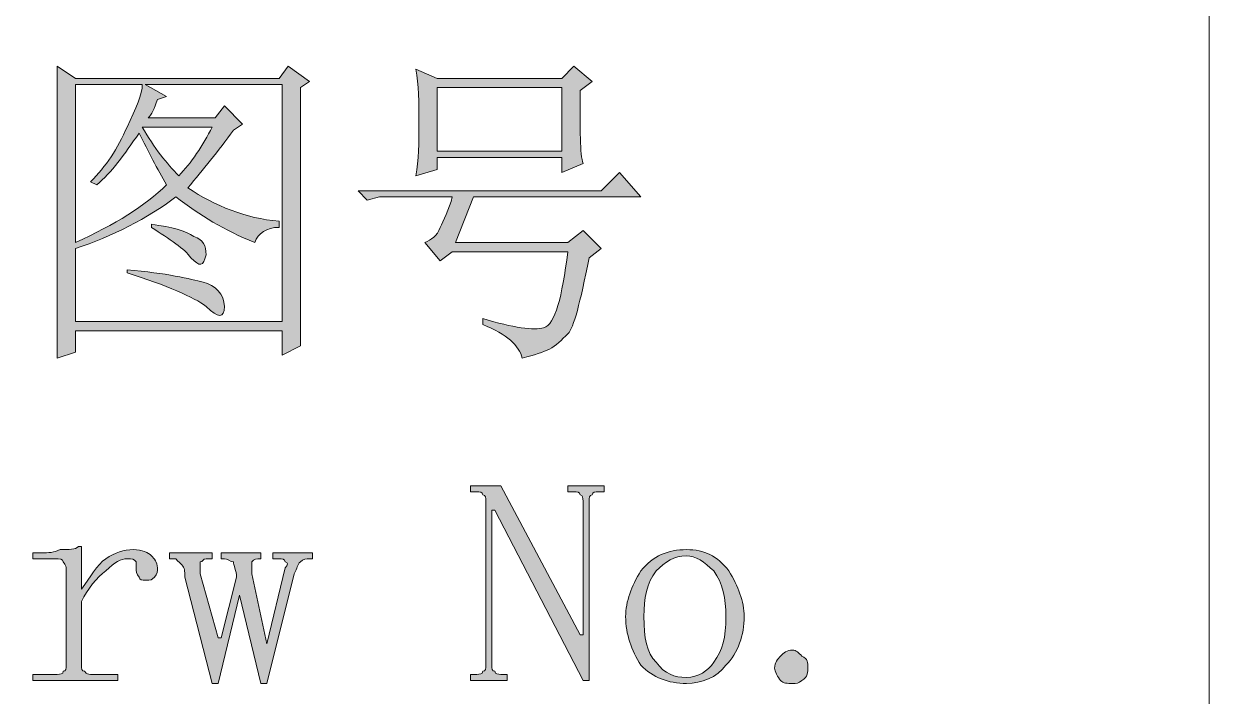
# Model space of a CAD drawing. Header units: millimetres. Extents: x 0 to 297, y 0 to 208.
# Drawn here: x 201.78 to 209.26, y 10.12 to 14.35 of the extents above; entities that cross this region are included whole.
import ezdxf

# ---------------------------------------------------------------- set-up
doc = ezdxf.new("R2010")
doc.units = ezdxf.units.MM

msp = doc.modelspace()

# ---------------------------------------------------------------- hatches: boundary and pattern name
h = msp.add_hatch(color=7)
edge = h.paths.add_edge_path(flags=0)
edge.add_spline(control_points=[(203.527378, 13.95266), (203.527378, 13.95266), (203.527378, 12.611046), (203.527378, 12.611046), (203.527378, 12.515443), (203.527378, 12.419488), (203.527378, 12.323885), (203.527378, 12.323885), (203.412372, 12.266382), (203.412372, 12.266382), (203.412372, 12.266382), (203.412372, 12.419488), (203.412372, 12.419488), (203.412372, 12.419488), (202.109211, 12.419488), (202.109211, 12.419488), (202.109211, 12.419488), (202.109211, 12.285432), (202.109211, 12.285432), (202.109211, 12.285432), (201.994206, 12.246979), (201.994206, 12.246979), (201.994206, 12.342935), (201.994206, 12.45794), (201.994206, 12.572946), (201.994206, 12.572946), (201.994206, 13.780151), (201.994206, 13.780151), (201.994206, 13.876107), (201.994206, 13.972063), (201.994206, 14.087068), (201.994206, 14.087068), (202.109211, 14.010163), (202.109211, 14.010163), (202.109211, 14.010163), (203.392969, 14.010163), (203.392969, 14.010163), (203.392969, 14.010163), (203.450472, 14.087068), (203.450472, 14.087068), (203.450472, 14.087068), (203.584881, 13.991113), (203.584881, 13.991113), (203.584881, 13.991113), (203.527378, 13.95266), (203.527378, 13.95266), (203.527378, 13.95266), (203.527378, 13.95266), (203.527378, 13.95266)], knot_values=[0, 0, 0, 0, 1, 1, 1, 2, 2, 2, 3, 3, 3, 4, 4, 4, 5, 5, 5, 6, 6, 6, 7, 7, 7, 8, 8, 8, 9, 9, 9, 10, 10, 10, 11, 11, 11, 12, 12, 12, 13, 13, 13, 14, 14, 14, 15, 15, 15, 16, 16, 16, 16], degree=3, periodic=1)
edge = h.paths.add_edge_path(flags=0)
edge.add_spline(control_points=[(202.109211, 13.972063), (202.109211, 13.972063), (202.109211, 12.975465), (202.109211, 12.975465), (202.358272, 13.090471), (202.549831, 13.205476), (202.683886, 13.339532), (202.626383, 13.435488), (202.568881, 13.550493), (202.511378, 13.665499), (202.415775, 13.53109), (202.338869, 13.416085), (202.243267, 13.339532), (202.243267, 13.339532), (202.204814, 13.358582), (202.204814, 13.358582), (202.300769, 13.454538), (202.377322, 13.569543), (202.434825, 13.703599), (202.492328, 13.818604), (202.530781, 13.91456), (202.530781, 13.972063), (202.530781, 13.972063), (202.109211, 13.972063), (202.109211, 13.972063), (202.109211, 13.972063), (202.109211, 13.972063), (202.109211, 13.972063)], knot_values=[0, 0, 0, 0, 1, 1, 1, 2, 2, 2, 3, 3, 3, 4, 4, 4, 5, 5, 5, 6, 6, 6, 7, 7, 7, 8, 8, 8, 9, 9, 9, 9], degree=3, periodic=1)
edge = h.paths.add_edge_path(flags=0)
edge.add_spline(control_points=[(202.109211, 12.47699), (202.109211, 12.47699), (203.412372, 12.47699), (203.412372, 12.47699), (203.412372, 12.47699), (203.412372, 13.972063), (203.412372, 13.972063), (203.412372, 13.972063), (202.549831, 13.972063), (202.549831, 13.972063), (202.549831, 13.972063), (202.683886, 13.895157), (202.683886, 13.895157), (202.683886, 13.895157), (202.626383, 13.876107), (202.626383, 13.876107), (202.607333, 13.818604), (202.588283, 13.780151), (202.568881, 13.761101), (202.568881, 13.761101), (202.990803, 13.761101), (202.990803, 13.761101), (202.990803, 13.761101), (203.048306, 13.837654), (203.048306, 13.837654), (203.048306, 13.837654), (203.163311, 13.722649), (203.163311, 13.722649), (203.163311, 13.722649), (203.105808, 13.684549), (203.105808, 13.684549), (203.009853, 13.550493), (202.913897, 13.435488), (202.818294, 13.320482), (202.990803, 13.205476), (203.182361, 13.128571), (203.392969, 13.109521), (203.392969, 13.109521), (203.392969, 13.071068), (203.392969, 13.071068), (203.316417, 13.071068), (203.258914, 13.032968), (203.239864, 12.975465), (203.048306, 13.052018), (202.894847, 13.147974), (202.741389, 13.262979), (202.568881, 13.128571), (202.338869, 13.013565), (202.109211, 12.937013), (202.109211, 12.937013), (202.109211, 12.47699), (202.109211, 12.47699), (202.109211, 12.47699), (202.109211, 12.47699), (202.109211, 12.47699)], knot_values=[0, 0, 0, 0, 1, 1, 1, 2, 2, 2, 3, 3, 3, 4, 4, 4, 5, 5, 5, 6, 6, 6, 7, 7, 7, 8, 8, 8, 9, 9, 9, 10, 10, 10, 11, 11, 11, 12, 12, 12, 13, 13, 13, 14, 14, 14, 15, 15, 15, 16, 16, 16, 17, 17, 17, 18, 18, 18, 18], degree=3, periodic=1)
edge = h.paths.add_edge_path(flags=0)
edge.add_spline(control_points=[(202.530781, 13.703599), (202.607333, 13.569543), (202.683886, 13.473588), (202.760792, 13.397035), (202.837344, 13.473588), (202.913897, 13.588593), (202.9714, 13.703599), (202.9714, 13.703599), (202.530781, 13.703599), (202.530781, 13.703599), (202.530781, 13.703599), (202.530781, 13.703599), (202.530781, 13.703599)], knot_values=[0, 0, 0, 0, 1, 1, 1, 2, 2, 2, 3, 3, 3, 4, 4, 4, 4], degree=3, periodic=1)
edge = h.paths.add_edge_path(flags=0)
edge.add_spline(control_points=[(202.588283, 13.090471), (202.722339, 13.071068), (202.798892, 13.052018), (202.856394, 13.013565), (202.913897, 12.994515), (202.9333, 12.956063), (202.9333, 12.89856), (202.913897, 12.822007), (202.894847, 12.822007), (202.837344, 12.87951), (202.798892, 12.937013), (202.703289, 12.994515), (202.588283, 13.071068), (202.588283, 13.071068), (202.588283, 13.090471), (202.588283, 13.090471), (202.588283, 13.090471), (202.588283, 13.090471), (202.588283, 13.090471)], knot_values=[0, 0, 0, 0, 1, 1, 1, 2, 2, 2, 3, 3, 3, 4, 4, 4, 5, 5, 5, 6, 6, 6, 6], degree=3, periodic=1)
edge = h.paths.add_edge_path(flags=0)
edge.add_spline(control_points=[(202.434825, 12.802957), (202.683886, 12.783554), (202.837344, 12.745454), (202.913897, 12.726051), (202.990803, 12.707001), (203.048306, 12.649499), (203.048306, 12.572946), (203.048306, 12.496393), (203.009853, 12.496393), (202.9333, 12.572946), (202.856394, 12.630449), (202.683886, 12.707001), (202.434825, 12.783554), (202.434825, 12.783554), (202.434825, 12.802957), (202.434825, 12.802957), (202.434825, 12.802957), (202.434825, 12.802957), (202.434825, 12.802957)], knot_values=[0, 0, 0, 0, 1, 1, 1, 2, 2, 2, 3, 3, 3, 4, 4, 4, 5, 5, 5, 6, 6, 6, 6], degree=3, periodic=1)
edge = h.paths.add_edge_path(flags=0)
edge.add_spline(control_points=[(205.290561, 13.93361), (205.290561, 13.684549), (205.290561, 13.53109), (205.309611, 13.473588), (205.309611, 13.473588), (205.175556, 13.416085), (205.175556, 13.416085), (205.175556, 13.416085), (205.175556, 13.51204), (205.175556, 13.51204), (205.175556, 13.51204), (204.389567, 13.51204), (204.389567, 13.51204), (204.389567, 13.51204), (204.389567, 13.435488), (204.389567, 13.435488), (204.389567, 13.435488), (204.255511, 13.397035), (204.255511, 13.397035), (204.274914, 13.49299), (204.274914, 13.607643), (204.274914, 13.722649), (204.274914, 13.857057), (204.274914, 13.972063), (204.255511, 14.067665), (204.255511, 14.067665), (204.389567, 14.010163), (204.389567, 14.010163), (204.389567, 14.010163), (205.175556, 14.010163), (205.175556, 14.010163), (205.175556, 14.010163), (205.252108, 14.087068), (205.252108, 14.087068), (205.252108, 14.087068), (205.367114, 13.991113), (205.367114, 13.991113), (205.367114, 13.991113), (205.290561, 13.93361), (205.290561, 13.93361), (205.290561, 13.93361), (205.290561, 13.93361), (205.290561, 13.93361)], knot_values=[0, 0, 0, 0, 1, 1, 1, 2, 2, 2, 3, 3, 3, 4, 4, 4, 5, 5, 5, 6, 6, 6, 7, 7, 7, 8, 8, 8, 9, 9, 9, 10, 10, 10, 11, 11, 11, 12, 12, 12, 13, 13, 13, 14, 14, 14, 14], degree=3, periodic=1)
edge = h.paths.add_edge_path(flags=0)
edge.add_spline(control_points=[(204.389567, 13.95266), (204.389567, 13.95266), (204.389567, 13.550493), (204.389567, 13.550493), (204.389567, 13.550493), (205.175556, 13.550493), (205.175556, 13.550493), (205.175556, 13.550493), (205.175556, 13.95266), (205.175556, 13.95266), (205.175556, 13.95266), (204.389567, 13.95266), (204.389567, 13.95266), (204.389567, 13.95266), (204.389567, 13.95266), (204.389567, 13.95266)], knot_values=[0, 0, 0, 0, 1, 1, 1, 2, 2, 2, 3, 3, 3, 4, 4, 4, 5, 5, 5, 5], degree=3, periodic=1)
edge = h.paths.add_edge_path(flags=0)
edge.add_spline(control_points=[(205.348064, 12.87951), (205.290561, 12.591996), (205.252108, 12.43889), (205.214008, 12.400438), (205.175556, 12.361985), (205.137103, 12.323885), (205.099003, 12.304482), (205.06055, 12.285432), (205.003047, 12.266382), (204.926494, 12.246979), (204.907092, 12.323885), (204.830539, 12.400438), (204.677081, 12.45794), (204.677081, 12.45794), (204.677081, 12.496393), (204.677081, 12.496393), (204.868992, 12.43889), (205.003047, 12.419488), (205.06055, 12.43889), (205.137103, 12.45794), (205.175556, 12.630449), (205.214008, 12.917963), (205.214008, 12.917963), (204.485522, 12.917963), (204.485522, 12.917963), (204.485522, 12.917963), (204.408969, 12.86046), (204.408969, 12.86046), (204.408969, 12.86046), (204.313014, 12.975465), (204.313014, 12.975465), (204.351467, 12.994515), (204.389567, 13.013565), (204.408969, 13.071068), (204.428019, 13.109521), (204.466472, 13.186074), (204.485522, 13.262979), (204.485522, 13.262979), (204.0255, 13.262979), (204.0255, 13.262979), (204.0255, 13.262979), (203.948947, 13.243576), (203.948947, 13.243576), (203.948947, 13.243576), (203.891444, 13.301079), (203.891444, 13.301079), (203.891444, 13.301079), (205.424617, 13.301079), (205.424617, 13.301079), (205.424617, 13.301079), (205.539622, 13.416085), (205.539622, 13.416085), (205.539622, 13.416085), (205.673678, 13.262979), (205.673678, 13.262979), (205.673678, 13.262979), (204.619578, 13.262979), (204.619578, 13.262979), (204.619578, 13.262979), (204.504572, 12.975465), (204.504572, 12.975465), (204.504572, 12.975465), (205.214008, 12.975465), (205.214008, 12.975465), (205.214008, 12.975465), (205.309611, 13.052018), (205.309611, 13.052018), (205.309611, 13.052018), (205.424617, 12.937013), (205.424617, 12.937013), (205.424617, 12.937013), (205.348064, 12.87951), (205.348064, 12.87951), (205.348064, 12.87951), (205.348064, 12.87951), (205.348064, 12.87951)], knot_values=[0, 0, 0, 0, 1, 1, 1, 2, 2, 2, 3, 3, 3, 4, 4, 4, 5, 5, 5, 6, 6, 6, 7, 7, 7, 8, 8, 8, 9, 9, 9, 10, 10, 10, 11, 11, 11, 12, 12, 12, 13, 13, 13, 14, 14, 14, 15, 15, 15, 16, 16, 16, 17, 17, 17, 18, 18, 18, 19, 19, 19, 20, 20, 20, 21, 21, 21, 22, 22, 22, 23, 23, 23, 24, 24, 24, 25, 25, 25, 25], degree=3, periodic=1)
h = msp.add_hatch(color=7)
edge = h.paths.add_edge_path(flags=0)
edge.add_spline(control_points=[(201.591686, 10.847863), (201.591686, 11.039774), (201.553233, 11.192879), (201.495731, 11.269785), (201.438228, 11.365388), (201.342272, 11.40384), (201.227619, 11.40384), (201.208217, 11.40384), (201.169764, 11.40384), (201.150714, 11.38479), (201.131664, 11.38479), (201.131664, 11.365388), (201.131664, 11.346338), (201.131664, 11.346338), (201.131664, 10.311288), (201.131664, 10.311288), (201.131664, 10.292238), (201.131664, 10.273188), (201.150714, 10.273188), (201.169764, 10.253785), (201.189167, 10.253785), (201.208217, 10.253785), (201.323222, 10.253785), (201.419178, 10.292238), (201.476681, 10.36879), (201.553233, 10.445343), (201.591686, 10.598801), (201.591686, 10.847863), (201.591686, 10.847863), (201.591686, 10.847863), (201.591686, 10.847863), (201.591686, 10.847863), (201.591686, 10.847863), (201.591686, 10.847863)], knot_values=[0, 0, 0, 0, 1, 1, 1, 2, 2, 2, 3, 3, 3, 4, 4, 4, 5, 5, 5, 6, 6, 6, 7, 7, 7, 8, 8, 8, 9, 9, 9, 10, 10, 10, 11, 11, 11, 11], degree=3, periodic=1)
edge = h.paths.add_edge_path(flags=0)
edge.add_spline(control_points=[(201.016658, 11.346338), (201.016658, 11.365388), (201.016658, 11.38479), (200.997608, 11.38479), (200.997608, 11.40384), (200.978206, 11.40384), (200.959156, 11.40384), (200.959156, 11.40384), (200.920703, 11.40384), (200.920703, 11.40384), (200.920703, 11.40384), (200.920703, 11.44194), (200.920703, 11.44194), (200.920703, 11.44194), (201.246669, 11.44194), (201.246669, 11.44194), (201.380725, 11.44194), (201.514781, 11.38479), (201.591686, 11.288835), (201.687289, 11.192879), (201.725742, 11.058824), (201.725742, 10.847863), (201.725742, 10.637254), (201.687289, 10.464746), (201.591686, 10.36879), (201.514781, 10.273188), (201.380725, 10.215685), (201.227619, 10.215685), (201.227619, 10.215685), (200.920703, 10.215685), (200.920703, 10.215685), (200.920703, 10.215685), (200.920703, 10.253785), (200.920703, 10.253785), (200.920703, 10.253785), (200.959156, 10.253785), (200.959156, 10.253785), (200.978206, 10.253785), (200.997608, 10.253785), (200.997608, 10.273188), (201.016658, 10.273188), (201.016658, 10.292238), (201.016658, 10.311288), (201.016658, 10.311288), (201.016658, 11.346338), (201.016658, 11.346338), (201.016658, 11.346338), (201.016658, 11.346338), (201.016658, 11.346338)], knot_values=[0, 0, 0, 0, 1, 1, 1, 2, 2, 2, 3, 3, 3, 4, 4, 4, 5, 5, 5, 6, 6, 6, 7, 7, 7, 8, 8, 8, 9, 9, 9, 10, 10, 10, 11, 11, 11, 12, 12, 12, 13, 13, 13, 14, 14, 14, 15, 15, 15, 16, 16, 16, 16], degree=3, periodic=1)
edge = h.paths.add_edge_path(flags=0)
edge.add_spline(control_points=[(202.147311, 10.79036), (202.204814, 10.867265), (202.243267, 10.943818), (202.300769, 10.982271), (202.358272, 11.020371), (202.415775, 11.039774), (202.473278, 11.039774), (202.530781, 11.039774), (202.568881, 11.020371), (202.588283, 11.001321), (202.607333, 10.982271), (202.626383, 10.962868), (202.626383, 10.924768), (202.626383, 10.905365), (202.626383, 10.886315), (202.607333, 10.867265), (202.588283, 10.847863), (202.588283, 10.847863), (202.549831, 10.847863), (202.530781, 10.847863), (202.511378, 10.847863), (202.511378, 10.867265), (202.492328, 10.886315), (202.492328, 10.905365), (202.492328, 10.924768), (202.492328, 10.943818), (202.492328, 10.962868), (202.492328, 10.962868), (202.473278, 10.982271), (202.473278, 10.982271), (202.434825, 10.982271), (202.396372, 10.982271), (202.358272, 10.962868), (202.300769, 10.905365), (202.243267, 10.867265), (202.185764, 10.79036), (202.147311, 10.713807), (202.147311, 10.713807), (202.147311, 10.311288), (202.147311, 10.311288), (202.147311, 10.292238), (202.147311, 10.273188), (202.166714, 10.273188), (202.185764, 10.253785), (202.185764, 10.253785), (202.204814, 10.253785), (202.204814, 10.253785), (202.377322, 10.253785), (202.377322, 10.253785), (202.377322, 10.253785), (202.377322, 10.215685), (202.377322, 10.215685), (202.377322, 10.215685), (201.840747, 10.215685), (201.840747, 10.215685), (201.840747, 10.215685), (201.840747, 10.253785), (201.840747, 10.253785), (201.840747, 10.253785), (201.994206, 10.253785), (201.994206, 10.253785), (202.013256, 10.253785), (202.032306, 10.253785), (202.032306, 10.273188), (202.051708, 10.273188), (202.051708, 10.292238), (202.051708, 10.311288), (202.051708, 10.311288), (202.051708, 10.924768), (202.051708, 10.924768), (202.051708, 10.924768), (202.051708, 10.943818), (202.032306, 10.962868), (202.032306, 10.982271), (202.013256, 10.982271), (201.974803, 10.982271), (201.974803, 10.982271), (201.840747, 10.982271), (201.840747, 10.982271), (201.840747, 10.982271), (201.840747, 11.020371), (201.840747, 11.020371), (201.840747, 11.020371), (201.89825, 11.020371), (201.89825, 11.020371), (201.936703, 11.020371), (201.974803, 11.020371), (202.013256, 11.039774), (202.070758, 11.039774), (202.109211, 11.039774), (202.128261, 11.058824), (202.128261, 11.058824), (202.147311, 11.058824), (202.147311, 11.058824), (202.147311, 11.058824), (202.147311, 10.79036), (202.147311, 10.79036), (202.147311, 10.79036), (202.147311, 10.79036), (202.147311, 10.79036)], knot_values=[0, 0, 0, 0, 1, 1, 1, 2, 2, 2, 3, 3, 3, 4, 4, 4, 5, 5, 5, 6, 6, 6, 7, 7, 7, 8, 8, 8, 9, 9, 9, 10, 10, 10, 11, 11, 11, 12, 12, 12, 13, 13, 13, 14, 14, 14, 15, 15, 15, 16, 16, 16, 17, 17, 17, 18, 18, 18, 19, 19, 19, 20, 20, 20, 21, 21, 21, 22, 22, 22, 23, 23, 23, 24, 24, 24, 25, 25, 25, 26, 26, 26, 27, 27, 27, 28, 28, 28, 29, 29, 29, 30, 30, 30, 31, 31, 31, 32, 32, 32, 33, 33, 33, 33], degree=3, periodic=1)
edge = h.paths.add_edge_path(flags=0)
edge.add_spline(control_points=[(203.354869, 11.020371), (203.354869, 11.020371), (203.603931, 11.020371), (203.603931, 11.020371), (203.603931, 11.020371), (203.603931, 10.982271), (203.603931, 10.982271), (203.603931, 10.982271), (203.584881, 10.982271), (203.584881, 10.982271), (203.565478, 10.982271), (203.546428, 10.982271), (203.527378, 10.962868), (203.507975, 10.943818), (203.507975, 10.924768), (203.488925, 10.886315), (203.488925, 10.886315), (203.316417, 10.196282), (203.316417, 10.196282), (203.316417, 10.196282), (203.277964, 10.196282), (203.277964, 10.196282), (203.277964, 10.196282), (203.143908, 10.75226), (203.143908, 10.75226), (203.143908, 10.75226), (203.009853, 10.196282), (203.009853, 10.196282), (203.009853, 10.196282), (202.9714, 10.196282), (202.9714, 10.196282), (202.9714, 10.196282), (202.798892, 10.867265), (202.798892, 10.867265), (202.798892, 10.905365), (202.798892, 10.924768), (202.779842, 10.943818), (202.760792, 10.962868), (202.741389, 10.982271), (202.741389, 10.982271), (202.741389, 10.982271), (202.703289, 10.982271), (202.703289, 10.982271), (202.703289, 10.982271), (202.703289, 11.020371), (202.703289, 11.020371), (202.703289, 11.020371), (202.9714, 11.020371), (202.9714, 11.020371), (202.9714, 11.020371), (202.9714, 10.982271), (202.9714, 10.982271), (202.9714, 10.982271), (202.9333, 10.982271), (202.9333, 10.982271), (202.913897, 10.982271), (202.913897, 10.962868), (202.894847, 10.962868), (202.894847, 10.943818), (202.894847, 10.905365), (202.894847, 10.886315), (202.894847, 10.886315), (203.009853, 10.483796), (203.009853, 10.483796), (203.009853, 10.483796), (203.028903, 10.483796), (203.028903, 10.483796), (203.028903, 10.483796), (203.124858, 10.867265), (203.124858, 10.867265), (203.124858, 10.905365), (203.105808, 10.943818), (203.105808, 10.962868), (203.086406, 10.962868), (203.067356, 10.982271), (203.048306, 10.982271), (203.048306, 10.982271), (203.028903, 10.982271), (203.028903, 10.982271), (203.028903, 10.982271), (203.028903, 11.020371), (203.028903, 11.020371), (203.028903, 11.020371), (203.277964, 11.020371), (203.277964, 11.020371), (203.277964, 11.020371), (203.277964, 10.982271), (203.277964, 10.982271), (203.277964, 10.982271), (203.258914, 10.982271), (203.258914, 10.982271), (203.239864, 10.982271), (203.220814, 10.962868), (203.220814, 10.962868), (203.220814, 10.943818), (203.220814, 10.905365), (203.220814, 10.886315), (203.220814, 10.886315), (203.316417, 10.445343), (203.316417, 10.445343), (203.316417, 10.445343), (203.316417, 10.445343), (203.316417, 10.445343), (203.316417, 10.445343), (203.431422, 10.924768), (203.431422, 10.924768), (203.450472, 10.943818), (203.450472, 10.962868), (203.431422, 10.962868), (203.431422, 10.982271), (203.412372, 10.982271), (203.392969, 10.982271), (203.392969, 10.982271), (203.354869, 10.982271), (203.354869, 10.982271), (203.354869, 10.982271), (203.354869, 11.020371), (203.354869, 11.020371), (203.354869, 11.020371), (203.354869, 11.020371), (203.354869, 11.020371)], knot_values=[0, 0, 0, 0, 1, 1, 1, 2, 2, 2, 3, 3, 3, 4, 4, 4, 5, 5, 5, 6, 6, 6, 7, 7, 7, 8, 8, 8, 9, 9, 9, 10, 10, 10, 11, 11, 11, 12, 12, 12, 13, 13, 13, 14, 14, 14, 15, 15, 15, 16, 16, 16, 17, 17, 17, 18, 18, 18, 19, 19, 19, 20, 20, 20, 21, 21, 21, 22, 22, 22, 23, 23, 23, 24, 24, 24, 25, 25, 25, 26, 26, 26, 27, 27, 27, 28, 28, 28, 29, 29, 29, 30, 30, 30, 31, 31, 31, 32, 32, 32, 33, 33, 33, 34, 34, 34, 35, 35, 35, 36, 36, 36, 37, 37, 37, 38, 38, 38, 39, 39, 39, 40, 40, 40, 40], degree=3, periodic=1)
h = msp.add_hatch(color=7)
edge = h.paths.add_edge_path(flags=0)
edge.add_spline(control_points=[(205.290561, 10.503199), (205.290561, 10.503199), (205.309611, 10.503199), (205.309611, 10.503199), (205.309611, 10.503199), (205.309611, 11.346338), (205.309611, 11.346338), (205.309611, 11.365388), (205.309611, 11.38479), (205.290561, 11.38479), (205.290561, 11.40384), (205.271511, 11.40384), (205.252108, 11.40384), (205.252108, 11.40384), (205.214008, 11.40384), (205.214008, 11.40384), (205.214008, 11.40384), (205.214008, 11.44194), (205.214008, 11.44194), (205.214008, 11.44194), (205.443667, 11.44194), (205.443667, 11.44194), (205.443667, 11.44194), (205.443667, 11.40384), (205.443667, 11.40384), (205.443667, 11.40384), (205.405567, 11.40384), (205.405567, 11.40384), (205.386517, 11.40384), (205.367114, 11.40384), (205.367114, 11.38479), (205.348064, 11.38479), (205.348064, 11.365388), (205.348064, 11.346338), (205.348064, 11.346338), (205.348064, 10.215685), (205.348064, 10.215685), (205.348064, 10.215685), (205.309611, 10.215685), (205.309611, 10.215685), (205.309611, 10.215685), (205.309611, 10.215685), (205.309611, 10.215685), (205.309611, 10.215685), (204.753986, 11.288835), (204.753986, 11.288835), (204.753986, 11.288835), (204.734583, 11.288835), (204.734583, 11.288835), (204.734583, 11.288835), (204.734583, 10.311288), (204.734583, 10.311288), (204.734583, 10.292238), (204.734583, 10.273188), (204.753986, 10.273188), (204.753986, 10.253785), (204.773036, 10.253785), (204.792086, 10.253785), (204.792086, 10.253785), (204.830539, 10.253785), (204.830539, 10.253785), (204.830539, 10.253785), (204.830539, 10.215685), (204.830539, 10.215685), (204.830539, 10.215685), (204.600528, 10.215685), (204.600528, 10.215685), (204.600528, 10.215685), (204.600528, 10.253785), (204.600528, 10.253785), (204.600528, 10.253785), (204.638981, 10.253785), (204.638981, 10.253785), (204.658031, 10.253785), (204.677081, 10.253785), (204.677081, 10.273188), (204.696483, 10.273188), (204.696483, 10.292238), (204.696483, 10.311288), (204.696483, 10.311288), (204.696483, 11.346338), (204.696483, 11.346338), (204.696483, 11.365388), (204.696483, 11.38479), (204.677081, 11.38479), (204.677081, 11.40384), (204.658031, 11.40384), (204.638981, 11.40384), (204.638981, 11.40384), (204.600528, 11.40384), (204.600528, 11.40384), (204.600528, 11.40384), (204.600528, 11.44194), (204.600528, 11.44194), (204.600528, 11.44194), (204.792086, 11.44194), (204.792086, 11.44194), (204.792086, 11.44194), (205.290561, 10.503199), (205.290561, 10.503199), (205.290561, 10.503199), (205.290561, 10.503199), (205.290561, 10.503199)], knot_values=[0, 0, 0, 0, 1, 1, 1, 2, 2, 2, 3, 3, 3, 4, 4, 4, 5, 5, 5, 6, 6, 6, 7, 7, 7, 8, 8, 8, 9, 9, 9, 10, 10, 10, 11, 11, 11, 12, 12, 12, 13, 13, 13, 14, 14, 14, 15, 15, 15, 16, 16, 16, 17, 17, 17, 18, 18, 18, 19, 19, 19, 20, 20, 20, 21, 21, 21, 22, 22, 22, 23, 23, 23, 24, 24, 24, 25, 25, 25, 26, 26, 26, 27, 27, 27, 28, 28, 28, 29, 29, 29, 30, 30, 30, 31, 31, 31, 32, 32, 32, 33, 33, 33, 34, 34, 34, 34], degree=3, periodic=1)
edge = h.paths.add_edge_path(flags=0)
edge.add_spline(control_points=[(206.325611, 10.617851), (206.325611, 10.503199), (206.287158, 10.388193), (206.210606, 10.311288), (206.153103, 10.234735), (206.057147, 10.196282), (205.961192, 10.196282), (205.846186, 10.196282), (205.750583, 10.234735), (205.673678, 10.311288), (205.616175, 10.407243), (205.578075, 10.503199), (205.578075, 10.617851), (205.578075, 10.713807), (205.616175, 10.809763), (205.673678, 10.905365), (205.750583, 11.001321), (205.846186, 11.039774), (205.961192, 11.039774), (206.076197, 11.039774), (206.153103, 11.001321), (206.229656, 10.905365), (206.287158, 10.809763), (206.325611, 10.713807), (206.325611, 10.617851), (206.325611, 10.617851), (206.325611, 10.617851), (206.325611, 10.617851), (206.325611, 10.617851), (206.325611, 10.617851), (206.325611, 10.617851)], knot_values=[0, 0, 0, 0, 1, 1, 1, 2, 2, 2, 3, 3, 3, 4, 4, 4, 5, 5, 5, 6, 6, 6, 7, 7, 7, 8, 8, 8, 9, 9, 9, 10, 10, 10, 10], degree=3, periodic=1)
edge = h.paths.add_edge_path(flags=0)
edge.add_spline(control_points=[(205.693081, 10.617851), (205.693081, 10.483796), (205.712131, 10.388193), (205.769633, 10.33069), (205.827136, 10.253785), (205.884639, 10.234735), (205.961192, 10.234735), (206.038097, 10.234735), (206.0956, 10.273188), (206.1337, 10.33069), (206.191203, 10.407243), (206.210606, 10.483796), (206.210606, 10.617851), (206.210606, 10.732857), (206.191203, 10.828813), (206.1337, 10.905365), (206.076197, 10.962868), (206.018694, 11.001321), (205.961192, 11.001321), (205.884639, 11.001321), (205.827136, 10.962868), (205.769633, 10.905365), (205.712131, 10.828813), (205.693081, 10.732857), (205.693081, 10.617851), (205.693081, 10.617851), (205.693081, 10.617851), (205.693081, 10.617851), (205.693081, 10.617851), (205.693081, 10.617851), (205.693081, 10.617851)], knot_values=[0, 0, 0, 0, 1, 1, 1, 2, 2, 2, 3, 3, 3, 4, 4, 4, 5, 5, 5, 6, 6, 6, 7, 7, 7, 8, 8, 8, 9, 9, 9, 10, 10, 10, 10], degree=3, periodic=1)
edge = h.paths.add_edge_path(flags=0)
edge.add_spline(control_points=[(206.632175, 10.196282), (206.593722, 10.196282), (206.574672, 10.196282), (206.555269, 10.215685), (206.536219, 10.234735), (206.517169, 10.273188), (206.517169, 10.292238), (206.517169, 10.33069), (206.536219, 10.34974), (206.555269, 10.36879), (206.574672, 10.388193), (206.593722, 10.407243), (206.632175, 10.407243), (206.651225, 10.407243), (206.670275, 10.388193), (206.689678, 10.36879), (206.727778, 10.34974), (206.727778, 10.33069), (206.727778, 10.292238), (206.727778, 10.273188), (206.727778, 10.234735), (206.689678, 10.215685), (206.670275, 10.196282), (206.651225, 10.196282), (206.632175, 10.196282), (206.632175, 10.196282), (206.632175, 10.196282), (206.632175, 10.196282), (206.632175, 10.196282), (206.632175, 10.196282), (206.632175, 10.196282)], knot_values=[0, 0, 0, 0, 1, 1, 1, 2, 2, 2, 3, 3, 3, 4, 4, 4, 5, 5, 5, 6, 6, 6, 7, 7, 7, 8, 8, 8, 9, 9, 9, 10, 10, 10, 10], degree=3, periodic=1)

# ---------------------------------------------------------------- linework, layer by layer
at = {"color": 7, "lineweight": 15}
msp.add_lwpolyline([(209.2579, 26.870324), (209.2579, 3.737626)], dxfattribs=at)
at = {"color": 7, "lineweight": 0}
for points, knots in [([(203.527378, 13.95266), (203.527378, 13.95266), (203.527378, 12.611046), (203.527378, 12.611046), (203.527378, 12.515443), (203.527378, 12.419488), (203.527378, 12.323885), (203.527378, 12.323885), (203.412372, 12.266382), (203.412372, 12.266382), (203.412372, 12.266382), (203.412372, 12.419488), (203.412372, 12.419488), (203.412372, 12.419488), (202.109211, 12.419488), (202.109211, 12.419488), (202.109211, 12.419488), (202.109211, 12.285432), (202.109211, 12.285432), (202.109211, 12.285432), (201.994206, 12.246979), (201.994206, 12.246979), (201.994206, 12.342935), (201.994206, 12.45794), (201.994206, 12.572946), (201.994206, 12.572946), (201.994206, 13.780151), (201.994206, 13.780151), (201.994206, 13.876107), (201.994206, 13.972063), (201.994206, 14.087068), (201.994206, 14.087068), (202.109211, 14.010163), (202.109211, 14.010163), (202.109211, 14.010163), (203.392969, 14.010163), (203.392969, 14.010163), (203.392969, 14.010163), (203.450472, 14.087068), (203.450472, 14.087068), (203.450472, 14.087068), (203.584881, 13.991113), (203.584881, 13.991113), (203.584881, 13.991113), (203.527378, 13.95266), (203.527378, 13.95266), (203.527378, 13.95266), (203.527378, 13.95266), (203.527378, 13.95266)], [0, 0, 0, 0, 1, 1, 1, 2, 2, 2, 3, 3, 3, 4, 4, 4, 5, 5, 5, 6, 6, 6, 7, 7, 7, 8, 8, 8, 9, 9, 9, 10, 10, 10, 11, 11, 11, 12, 12, 12, 13, 13, 13, 14, 14, 14, 15, 15, 15, 16, 16, 16, 16]), ([(205.290561, 13.93361), (205.290561, 13.684549), (205.290561, 13.53109), (205.309611, 13.473588), (205.309611, 13.473588), (205.175556, 13.416085), (205.175556, 13.416085), (205.175556, 13.416085), (205.175556, 13.51204), (205.175556, 13.51204), (205.175556, 13.51204), (204.389567, 13.51204), (204.389567, 13.51204), (204.389567, 13.51204), (204.389567, 13.435488), (204.389567, 13.435488), (204.389567, 13.435488), (204.255511, 13.397035), (204.255511, 13.397035), (204.274914, 13.49299), (204.274914, 13.607643), (204.274914, 13.722649), (204.274914, 13.857057), (204.274914, 13.972063), (204.255511, 14.067665), (204.255511, 14.067665), (204.389567, 14.010163), (204.389567, 14.010163), (204.389567, 14.010163), (205.175556, 14.010163), (205.175556, 14.010163), (205.175556, 14.010163), (205.252108, 14.087068), (205.252108, 14.087068), (205.252108, 14.087068), (205.367114, 13.991113), (205.367114, 13.991113), (205.367114, 13.991113), (205.290561, 13.93361), (205.290561, 13.93361), (205.290561, 13.93361), (205.290561, 13.93361), (205.290561, 13.93361)], [0, 0, 0, 0, 1, 1, 1, 2, 2, 2, 3, 3, 3, 4, 4, 4, 5, 5, 5, 6, 6, 6, 7, 7, 7, 8, 8, 8, 9, 9, 9, 10, 10, 10, 11, 11, 11, 12, 12, 12, 13, 13, 13, 14, 14, 14, 14]), ([(202.109211, 13.972063), (202.109211, 13.972063), (202.109211, 12.975465), (202.109211, 12.975465), (202.358272, 13.090471), (202.549831, 13.205476), (202.683886, 13.339532), (202.626383, 13.435488), (202.568881, 13.550493), (202.511378, 13.665499), (202.415775, 13.53109), (202.338869, 13.416085), (202.243267, 13.339532), (202.243267, 13.339532), (202.204814, 13.358582), (202.204814, 13.358582), (202.300769, 13.454538), (202.377322, 13.569543), (202.434825, 13.703599), (202.492328, 13.818604), (202.530781, 13.91456), (202.530781, 13.972063), (202.530781, 13.972063), (202.109211, 13.972063), (202.109211, 13.972063), (202.109211, 13.972063), (202.109211, 13.972063), (202.109211, 13.972063)], [0, 0, 0, 0, 1, 1, 1, 2, 2, 2, 3, 3, 3, 4, 4, 4, 5, 5, 5, 6, 6, 6, 7, 7, 7, 8, 8, 8, 9, 9, 9, 9]), ([(202.109211, 12.47699), (202.109211, 12.47699), (203.412372, 12.47699), (203.412372, 12.47699), (203.412372, 12.47699), (203.412372, 13.972063), (203.412372, 13.972063), (203.412372, 13.972063), (202.549831, 13.972063), (202.549831, 13.972063), (202.549831, 13.972063), (202.683886, 13.895157), (202.683886, 13.895157), (202.683886, 13.895157), (202.626383, 13.876107), (202.626383, 13.876107), (202.607333, 13.818604), (202.588283, 13.780151), (202.568881, 13.761101), (202.568881, 13.761101), (202.990803, 13.761101), (202.990803, 13.761101), (202.990803, 13.761101), (203.048306, 13.837654), (203.048306, 13.837654), (203.048306, 13.837654), (203.163311, 13.722649), (203.163311, 13.722649), (203.163311, 13.722649), (203.105808, 13.684549), (203.105808, 13.684549), (203.009853, 13.550493), (202.913897, 13.435488), (202.818294, 13.320482), (202.990803, 13.205476), (203.182361, 13.128571), (203.392969, 13.109521), (203.392969, 13.109521), (203.392969, 13.071068), (203.392969, 13.071068), (203.316417, 13.071068), (203.258914, 13.032968), (203.239864, 12.975465), (203.048306, 13.052018), (202.894847, 13.147974), (202.741389, 13.262979), (202.568881, 13.128571), (202.338869, 13.013565), (202.109211, 12.937013), (202.109211, 12.937013), (202.109211, 12.47699), (202.109211, 12.47699), (202.109211, 12.47699), (202.109211, 12.47699), (202.109211, 12.47699)], [0, 0, 0, 0, 1, 1, 1, 2, 2, 2, 3, 3, 3, 4, 4, 4, 5, 5, 5, 6, 6, 6, 7, 7, 7, 8, 8, 8, 9, 9, 9, 10, 10, 10, 11, 11, 11, 12, 12, 12, 13, 13, 13, 14, 14, 14, 15, 15, 15, 16, 16, 16, 17, 17, 17, 18, 18, 18, 18]), ([(204.389567, 13.95266), (204.389567, 13.95266), (204.389567, 13.550493), (204.389567, 13.550493), (204.389567, 13.550493), (205.175556, 13.550493), (205.175556, 13.550493), (205.175556, 13.550493), (205.175556, 13.95266), (205.175556, 13.95266), (205.175556, 13.95266), (204.389567, 13.95266), (204.389567, 13.95266), (204.389567, 13.95266), (204.389567, 13.95266), (204.389567, 13.95266)], [0, 0, 0, 0, 1, 1, 1, 2, 2, 2, 3, 3, 3, 4, 4, 4, 5, 5, 5, 5]), ([(202.530781, 13.703599), (202.607333, 13.569543), (202.683886, 13.473588), (202.760792, 13.397035), (202.837344, 13.473588), (202.913897, 13.588593), (202.9714, 13.703599), (202.9714, 13.703599), (202.530781, 13.703599), (202.530781, 13.703599), (202.530781, 13.703599), (202.530781, 13.703599), (202.530781, 13.703599)], [0, 0, 0, 0, 1, 1, 1, 2, 2, 2, 3, 3, 3, 4, 4, 4, 4]), ([(205.348064, 12.87951), (205.290561, 12.591996), (205.252108, 12.43889), (205.214008, 12.400438), (205.175556, 12.361985), (205.137103, 12.323885), (205.099003, 12.304482), (205.06055, 12.285432), (205.003047, 12.266382), (204.926494, 12.246979), (204.907092, 12.323885), (204.830539, 12.400438), (204.677081, 12.45794), (204.677081, 12.45794), (204.677081, 12.496393), (204.677081, 12.496393), (204.868992, 12.43889), (205.003047, 12.419488), (205.06055, 12.43889), (205.137103, 12.45794), (205.175556, 12.630449), (205.214008, 12.917963), (205.214008, 12.917963), (204.485522, 12.917963), (204.485522, 12.917963), (204.485522, 12.917963), (204.408969, 12.86046), (204.408969, 12.86046), (204.408969, 12.86046), (204.313014, 12.975465), (204.313014, 12.975465), (204.351467, 12.994515), (204.389567, 13.013565), (204.408969, 13.071068), (204.428019, 13.109521), (204.466472, 13.186074), (204.485522, 13.262979), (204.485522, 13.262979), (204.0255, 13.262979), (204.0255, 13.262979), (204.0255, 13.262979), (203.948947, 13.243576), (203.948947, 13.243576), (203.948947, 13.243576), (203.891444, 13.301079), (203.891444, 13.301079), (203.891444, 13.301079), (205.424617, 13.301079), (205.424617, 13.301079), (205.424617, 13.301079), (205.539622, 13.416085), (205.539622, 13.416085), (205.539622, 13.416085), (205.673678, 13.262979), (205.673678, 13.262979), (205.673678, 13.262979), (204.619578, 13.262979), (204.619578, 13.262979), (204.619578, 13.262979), (204.504572, 12.975465), (204.504572, 12.975465), (204.504572, 12.975465), (205.214008, 12.975465), (205.214008, 12.975465), (205.214008, 12.975465), (205.309611, 13.052018), (205.309611, 13.052018), (205.309611, 13.052018), (205.424617, 12.937013), (205.424617, 12.937013), (205.424617, 12.937013), (205.348064, 12.87951), (205.348064, 12.87951), (205.348064, 12.87951), (205.348064, 12.87951), (205.348064, 12.87951)], [0, 0, 0, 0, 1, 1, 1, 2, 2, 2, 3, 3, 3, 4, 4, 4, 5, 5, 5, 6, 6, 6, 7, 7, 7, 8, 8, 8, 9, 9, 9, 10, 10, 10, 11, 11, 11, 12, 12, 12, 13, 13, 13, 14, 14, 14, 15, 15, 15, 16, 16, 16, 17, 17, 17, 18, 18, 18, 19, 19, 19, 20, 20, 20, 21, 21, 21, 22, 22, 22, 23, 23, 23, 24, 24, 24, 25, 25, 25, 25]), ([(202.588283, 13.090471), (202.722339, 13.071068), (202.798892, 13.052018), (202.856394, 13.013565), (202.913897, 12.994515), (202.9333, 12.956063), (202.9333, 12.89856), (202.913897, 12.822007), (202.894847, 12.822007), (202.837344, 12.87951), (202.798892, 12.937013), (202.703289, 12.994515), (202.588283, 13.071068), (202.588283, 13.071068), (202.588283, 13.090471), (202.588283, 13.090471), (202.588283, 13.090471), (202.588283, 13.090471), (202.588283, 13.090471)], [0, 0, 0, 0, 1, 1, 1, 2, 2, 2, 3, 3, 3, 4, 4, 4, 5, 5, 5, 6, 6, 6, 6]), ([(202.434825, 12.802957), (202.683886, 12.783554), (202.837344, 12.745454), (202.913897, 12.726051), (202.990803, 12.707001), (203.048306, 12.649499), (203.048306, 12.572946), (203.048306, 12.496393), (203.009853, 12.496393), (202.9333, 12.572946), (202.856394, 12.630449), (202.683886, 12.707001), (202.434825, 12.783554), (202.434825, 12.783554), (202.434825, 12.802957), (202.434825, 12.802957), (202.434825, 12.802957), (202.434825, 12.802957), (202.434825, 12.802957)], [0, 0, 0, 0, 1, 1, 1, 2, 2, 2, 3, 3, 3, 4, 4, 4, 5, 5, 5, 6, 6, 6, 6]), ([(205.290561, 10.503199), (205.290561, 10.503199), (205.309611, 10.503199), (205.309611, 10.503199), (205.309611, 10.503199), (205.309611, 11.346338), (205.309611, 11.346338), (205.309611, 11.365388), (205.309611, 11.38479), (205.290561, 11.38479), (205.290561, 11.40384), (205.271511, 11.40384), (205.252108, 11.40384), (205.252108, 11.40384), (205.214008, 11.40384), (205.214008, 11.40384), (205.214008, 11.40384), (205.214008, 11.44194), (205.214008, 11.44194), (205.214008, 11.44194), (205.443667, 11.44194), (205.443667, 11.44194), (205.443667, 11.44194), (205.443667, 11.40384), (205.443667, 11.40384), (205.443667, 11.40384), (205.405567, 11.40384), (205.405567, 11.40384), (205.386517, 11.40384), (205.367114, 11.40384), (205.367114, 11.38479), (205.348064, 11.38479), (205.348064, 11.365388), (205.348064, 11.346338), (205.348064, 11.346338), (205.348064, 10.215685), (205.348064, 10.215685), (205.348064, 10.215685), (205.309611, 10.215685), (205.309611, 10.215685), (205.309611, 10.215685), (205.309611, 10.215685), (205.309611, 10.215685), (205.309611, 10.215685), (204.753986, 11.288835), (204.753986, 11.288835), (204.753986, 11.288835), (204.734583, 11.288835), (204.734583, 11.288835), (204.734583, 11.288835), (204.734583, 10.311288), (204.734583, 10.311288), (204.734583, 10.292238), (204.734583, 10.273188), (204.753986, 10.273188), (204.753986, 10.253785), (204.773036, 10.253785), (204.792086, 10.253785), (204.792086, 10.253785), (204.830539, 10.253785), (204.830539, 10.253785), (204.830539, 10.253785), (204.830539, 10.215685), (204.830539, 10.215685), (204.830539, 10.215685), (204.600528, 10.215685), (204.600528, 10.215685), (204.600528, 10.215685), (204.600528, 10.253785), (204.600528, 10.253785), (204.600528, 10.253785), (204.638981, 10.253785), (204.638981, 10.253785), (204.658031, 10.253785), (204.677081, 10.253785), (204.677081, 10.273188), (204.696483, 10.273188), (204.696483, 10.292238), (204.696483, 10.311288), (204.696483, 10.311288), (204.696483, 11.346338), (204.696483, 11.346338), (204.696483, 11.365388), (204.696483, 11.38479), (204.677081, 11.38479), (204.677081, 11.40384), (204.658031, 11.40384), (204.638981, 11.40384), (204.638981, 11.40384), (204.600528, 11.40384), (204.600528, 11.40384), (204.600528, 11.40384), (204.600528, 11.44194), (204.600528, 11.44194), (204.600528, 11.44194), (204.792086, 11.44194), (204.792086, 11.44194), (204.792086, 11.44194), (205.290561, 10.503199), (205.290561, 10.503199), (205.290561, 10.503199), (205.290561, 10.503199), (205.290561, 10.503199)], [0, 0, 0, 0, 1, 1, 1, 2, 2, 2, 3, 3, 3, 4, 4, 4, 5, 5, 5, 6, 6, 6, 7, 7, 7, 8, 8, 8, 9, 9, 9, 10, 10, 10, 11, 11, 11, 12, 12, 12, 13, 13, 13, 14, 14, 14, 15, 15, 15, 16, 16, 16, 17, 17, 17, 18, 18, 18, 19, 19, 19, 20, 20, 20, 21, 21, 21, 22, 22, 22, 23, 23, 23, 24, 24, 24, 25, 25, 25, 26, 26, 26, 27, 27, 27, 28, 28, 28, 29, 29, 29, 30, 30, 30, 31, 31, 31, 32, 32, 32, 33, 33, 33, 34, 34, 34, 34]), ([(202.147311, 10.79036), (202.204814, 10.867265), (202.243267, 10.943818), (202.300769, 10.982271), (202.358272, 11.020371), (202.415775, 11.039774), (202.473278, 11.039774), (202.530781, 11.039774), (202.568881, 11.020371), (202.588283, 11.001321), (202.607333, 10.982271), (202.626383, 10.962868), (202.626383, 10.924768), (202.626383, 10.905365), (202.626383, 10.886315), (202.607333, 10.867265), (202.588283, 10.847863), (202.588283, 10.847863), (202.549831, 10.847863), (202.530781, 10.847863), (202.511378, 10.847863), (202.511378, 10.867265), (202.492328, 10.886315), (202.492328, 10.905365), (202.492328, 10.924768), (202.492328, 10.943818), (202.492328, 10.962868), (202.492328, 10.962868), (202.473278, 10.982271), (202.473278, 10.982271), (202.434825, 10.982271), (202.396372, 10.982271), (202.358272, 10.962868), (202.300769, 10.905365), (202.243267, 10.867265), (202.185764, 10.79036), (202.147311, 10.713807), (202.147311, 10.713807), (202.147311, 10.311288), (202.147311, 10.311288), (202.147311, 10.292238), (202.147311, 10.273188), (202.166714, 10.273188), (202.185764, 10.253785), (202.185764, 10.253785), (202.204814, 10.253785), (202.204814, 10.253785), (202.377322, 10.253785), (202.377322, 10.253785), (202.377322, 10.253785), (202.377322, 10.215685), (202.377322, 10.215685), (202.377322, 10.215685), (201.840747, 10.215685), (201.840747, 10.215685), (201.840747, 10.215685), (201.840747, 10.253785), (201.840747, 10.253785), (201.840747, 10.253785), (201.994206, 10.253785), (201.994206, 10.253785), (202.013256, 10.253785), (202.032306, 10.253785), (202.032306, 10.273188), (202.051708, 10.273188), (202.051708, 10.292238), (202.051708, 10.311288), (202.051708, 10.311288), (202.051708, 10.924768), (202.051708, 10.924768), (202.051708, 10.924768), (202.051708, 10.943818), (202.032306, 10.962868), (202.032306, 10.982271), (202.013256, 10.982271), (201.974803, 10.982271), (201.974803, 10.982271), (201.840747, 10.982271), (201.840747, 10.982271), (201.840747, 10.982271), (201.840747, 11.020371), (201.840747, 11.020371), (201.840747, 11.020371), (201.89825, 11.020371), (201.89825, 11.020371), (201.936703, 11.020371), (201.974803, 11.020371), (202.013256, 11.039774), (202.070758, 11.039774), (202.109211, 11.039774), (202.128261, 11.058824), (202.128261, 11.058824), (202.147311, 11.058824), (202.147311, 11.058824), (202.147311, 11.058824), (202.147311, 10.79036), (202.147311, 10.79036), (202.147311, 10.79036), (202.147311, 10.79036), (202.147311, 10.79036)], [0, 0, 0, 0, 1, 1, 1, 2, 2, 2, 3, 3, 3, 4, 4, 4, 5, 5, 5, 6, 6, 6, 7, 7, 7, 8, 8, 8, 9, 9, 9, 10, 10, 10, 11, 11, 11, 12, 12, 12, 13, 13, 13, 14, 14, 14, 15, 15, 15, 16, 16, 16, 17, 17, 17, 18, 18, 18, 19, 19, 19, 20, 20, 20, 21, 21, 21, 22, 22, 22, 23, 23, 23, 24, 24, 24, 25, 25, 25, 26, 26, 26, 27, 27, 27, 28, 28, 28, 29, 29, 29, 30, 30, 30, 31, 31, 31, 32, 32, 32, 33, 33, 33, 33]), ([(203.354869, 11.020371), (203.354869, 11.020371), (203.603931, 11.020371), (203.603931, 11.020371), (203.603931, 11.020371), (203.603931, 10.982271), (203.603931, 10.982271), (203.603931, 10.982271), (203.584881, 10.982271), (203.584881, 10.982271), (203.565478, 10.982271), (203.546428, 10.982271), (203.527378, 10.962868), (203.507975, 10.943818), (203.507975, 10.924768), (203.488925, 10.886315), (203.488925, 10.886315), (203.316417, 10.196282), (203.316417, 10.196282), (203.316417, 10.196282), (203.277964, 10.196282), (203.277964, 10.196282), (203.277964, 10.196282), (203.143908, 10.75226), (203.143908, 10.75226), (203.143908, 10.75226), (203.009853, 10.196282), (203.009853, 10.196282), (203.009853, 10.196282), (202.9714, 10.196282), (202.9714, 10.196282), (202.9714, 10.196282), (202.798892, 10.867265), (202.798892, 10.867265), (202.798892, 10.905365), (202.798892, 10.924768), (202.779842, 10.943818), (202.760792, 10.962868), (202.741389, 10.982271), (202.741389, 10.982271), (202.741389, 10.982271), (202.703289, 10.982271), (202.703289, 10.982271), (202.703289, 10.982271), (202.703289, 11.020371), (202.703289, 11.020371), (202.703289, 11.020371), (202.9714, 11.020371), (202.9714, 11.020371), (202.9714, 11.020371), (202.9714, 10.982271), (202.9714, 10.982271), (202.9714, 10.982271), (202.9333, 10.982271), (202.9333, 10.982271), (202.913897, 10.982271), (202.913897, 10.962868), (202.894847, 10.962868), (202.894847, 10.943818), (202.894847, 10.905365), (202.894847, 10.886315), (202.894847, 10.886315), (203.009853, 10.483796), (203.009853, 10.483796), (203.009853, 10.483796), (203.028903, 10.483796), (203.028903, 10.483796), (203.028903, 10.483796), (203.124858, 10.867265), (203.124858, 10.867265), (203.124858, 10.905365), (203.105808, 10.943818), (203.105808, 10.962868), (203.086406, 10.962868), (203.067356, 10.982271), (203.048306, 10.982271), (203.048306, 10.982271), (203.028903, 10.982271), (203.028903, 10.982271), (203.028903, 10.982271), (203.028903, 11.020371), (203.028903, 11.020371), (203.028903, 11.020371), (203.277964, 11.020371), (203.277964, 11.020371), (203.277964, 11.020371), (203.277964, 10.982271), (203.277964, 10.982271), (203.277964, 10.982271), (203.258914, 10.982271), (203.258914, 10.982271), (203.239864, 10.982271), (203.220814, 10.962868), (203.220814, 10.962868), (203.220814, 10.943818), (203.220814, 10.905365), (203.220814, 10.886315), (203.220814, 10.886315), (203.316417, 10.445343), (203.316417, 10.445343), (203.316417, 10.445343), (203.316417, 10.445343), (203.316417, 10.445343), (203.316417, 10.445343), (203.431422, 10.924768), (203.431422, 10.924768), (203.450472, 10.943818), (203.450472, 10.962868), (203.431422, 10.962868), (203.431422, 10.982271), (203.412372, 10.982271), (203.392969, 10.982271), (203.392969, 10.982271), (203.354869, 10.982271), (203.354869, 10.982271), (203.354869, 10.982271), (203.354869, 11.020371), (203.354869, 11.020371), (203.354869, 11.020371), (203.354869, 11.020371), (203.354869, 11.020371)], [0, 0, 0, 0, 1, 1, 1, 2, 2, 2, 3, 3, 3, 4, 4, 4, 5, 5, 5, 6, 6, 6, 7, 7, 7, 8, 8, 8, 9, 9, 9, 10, 10, 10, 11, 11, 11, 12, 12, 12, 13, 13, 13, 14, 14, 14, 15, 15, 15, 16, 16, 16, 17, 17, 17, 18, 18, 18, 19, 19, 19, 20, 20, 20, 21, 21, 21, 22, 22, 22, 23, 23, 23, 24, 24, 24, 25, 25, 25, 26, 26, 26, 27, 27, 27, 28, 28, 28, 29, 29, 29, 30, 30, 30, 31, 31, 31, 32, 32, 32, 33, 33, 33, 34, 34, 34, 35, 35, 35, 36, 36, 36, 37, 37, 37, 38, 38, 38, 39, 39, 39, 40, 40, 40, 40]), ([(206.325611, 10.617851), (206.325611, 10.503199), (206.287158, 10.388193), (206.210606, 10.311288), (206.153103, 10.234735), (206.057147, 10.196282), (205.961192, 10.196282), (205.846186, 10.196282), (205.750583, 10.234735), (205.673678, 10.311288), (205.616175, 10.407243), (205.578075, 10.503199), (205.578075, 10.617851), (205.578075, 10.713807), (205.616175, 10.809763), (205.673678, 10.905365), (205.750583, 11.001321), (205.846186, 11.039774), (205.961192, 11.039774), (206.076197, 11.039774), (206.153103, 11.001321), (206.229656, 10.905365), (206.287158, 10.809763), (206.325611, 10.713807), (206.325611, 10.617851), (206.325611, 10.617851), (206.325611, 10.617851), (206.325611, 10.617851), (206.325611, 10.617851), (206.325611, 10.617851), (206.325611, 10.617851)], [0, 0, 0, 0, 1, 1, 1, 2, 2, 2, 3, 3, 3, 4, 4, 4, 5, 5, 5, 6, 6, 6, 7, 7, 7, 8, 8, 8, 9, 9, 9, 10, 10, 10, 10]), ([(205.693081, 10.617851), (205.693081, 10.483796), (205.712131, 10.388193), (205.769633, 10.33069), (205.827136, 10.253785), (205.884639, 10.234735), (205.961192, 10.234735), (206.038097, 10.234735), (206.0956, 10.273188), (206.1337, 10.33069), (206.191203, 10.407243), (206.210606, 10.483796), (206.210606, 10.617851), (206.210606, 10.732857), (206.191203, 10.828813), (206.1337, 10.905365), (206.076197, 10.962868), (206.018694, 11.001321), (205.961192, 11.001321), (205.884639, 11.001321), (205.827136, 10.962868), (205.769633, 10.905365), (205.712131, 10.828813), (205.693081, 10.732857), (205.693081, 10.617851), (205.693081, 10.617851), (205.693081, 10.617851), (205.693081, 10.617851), (205.693081, 10.617851), (205.693081, 10.617851), (205.693081, 10.617851)], [0, 0, 0, 0, 1, 1, 1, 2, 2, 2, 3, 3, 3, 4, 4, 4, 5, 5, 5, 6, 6, 6, 7, 7, 7, 8, 8, 8, 9, 9, 9, 10, 10, 10, 10]), ([(206.632175, 10.196282), (206.593722, 10.196282), (206.574672, 10.196282), (206.555269, 10.215685), (206.536219, 10.234735), (206.517169, 10.273188), (206.517169, 10.292238), (206.517169, 10.33069), (206.536219, 10.34974), (206.555269, 10.36879), (206.574672, 10.388193), (206.593722, 10.407243), (206.632175, 10.407243), (206.651225, 10.407243), (206.670275, 10.388193), (206.689678, 10.36879), (206.727778, 10.34974), (206.727778, 10.33069), (206.727778, 10.292238), (206.727778, 10.273188), (206.727778, 10.234735), (206.689678, 10.215685), (206.670275, 10.196282), (206.651225, 10.196282), (206.632175, 10.196282), (206.632175, 10.196282), (206.632175, 10.196282), (206.632175, 10.196282), (206.632175, 10.196282), (206.632175, 10.196282), (206.632175, 10.196282)], [0, 0, 0, 0, 1, 1, 1, 2, 2, 2, 3, 3, 3, 4, 4, 4, 5, 5, 5, 6, 6, 6, 7, 7, 7, 8, 8, 8, 9, 9, 9, 10, 10, 10, 10])]:
    msp.add_open_spline(points, degree=3, knots=knots, dxfattribs=at)

doc.saveas('drawing.dxf')
